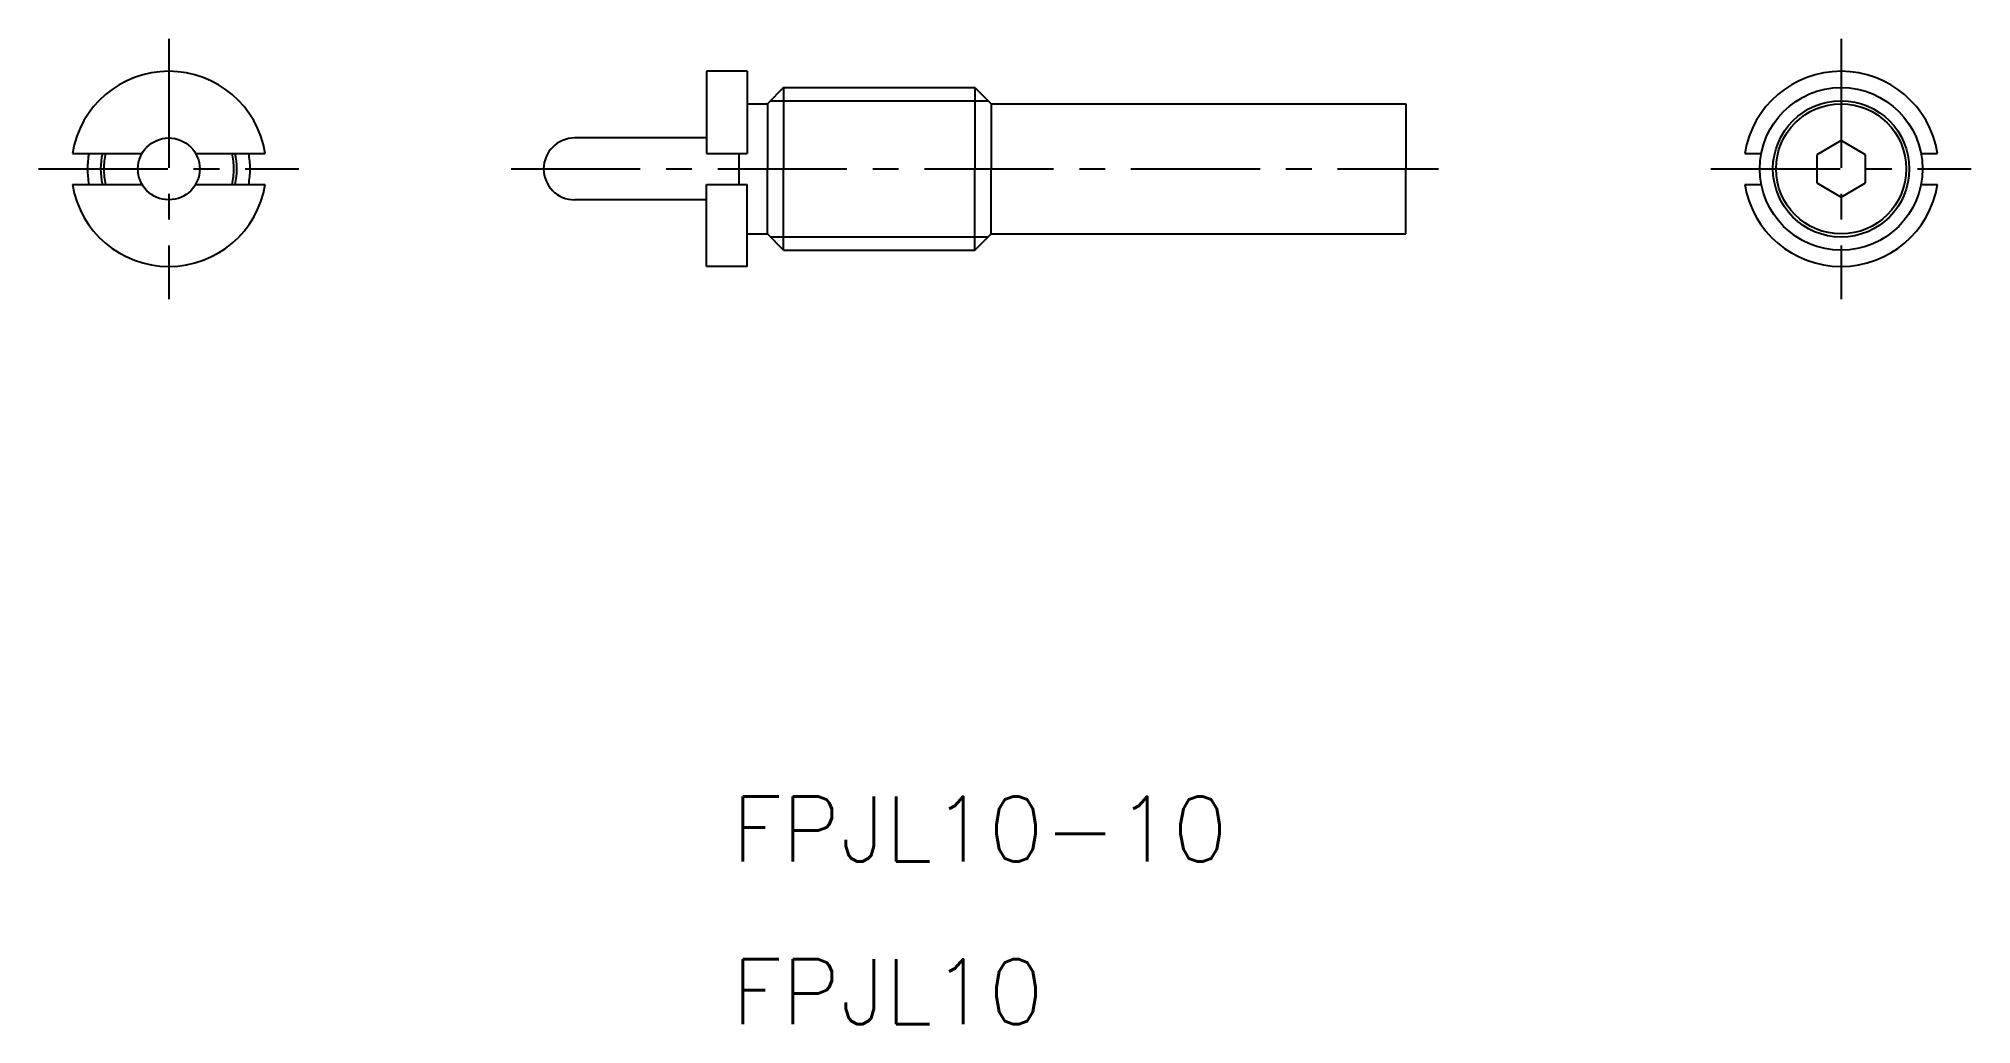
# Model space of a CAD drawing. Extents: x -79 to 40, y -42 to 18.
import ezdxf

# ---------------------------------------------------------------- set-up
doc = ezdxf.new("R2010")
doc.units = 0
doc.header["$LTSCALE"] = 0.25
doc.linetypes.add('CENTER', pattern=[50.8, 31.75, -6.35, 6.35, -6.35])
doc.layers.get('0').update_dxf_attribs({"linetype": 'CONTINUOUS'})
doc.layers.add('CENTER', color=1, linetype='CENTER')
doc.styles.get("Standard").update_dxf_attribs({"font": 'txt.shx'})

msp = doc.modelspace()

# ---------------------------------------------------------------- linework, layer by layer
for p, q in [((-37.68, 16.45), (-37.68, 11.4)), ((-35.18, 16.45), (-37.68, 16.45)), ((-35.18, 16.45), (-35.18, 11.4)), ((-32.93, 15.45), (-33.93, 14.45)), ((-32.93, 15.45), (-21.18, 15.45)), ((-32.93, 15.45), (-32.93, 10.45)), ((-21.18, 15.45), (-21.18, 10.45)), ((-21.18, 15.45), (-20.18, 14.45)), ((-35.18, 14.45), (-33.93, 14.45)), ((-33.93, 14.45), (-33.93, 10.45)), ((-20.18, 14.45), (5.32, 14.45)), ((-20.18, 14.45), (-20.18, 10.45)), ((5.32, 14.45), (5.32, 10.45)), ((-37.68, 12.35), (-45.78, 12.35)), ((32.07, 12.19), (30.57, 11.32)), ((33.57, 11.32), (32.07, 12.19)), ((-76.64, 11.4), (-72.37, 11.4)), ((-69.08, 11.4), (-64.8, 11.4)), ((-37.68, 11.4), (-35.18, 11.4)), ((-35.68, 11.4), (-35.68, 9.5)), ((26.15, 11.4), (27.16, 11.4)), ((30.57, 11.32), (30.57, 9.59)), ((33.57, 9.59), (33.57, 11.32)), ((36.98, 11.4), (38, 11.4)), ((-76.64, 9.5), (-72.37, 9.5)), ((-69.08, 9.5), (-64.8, 9.5)), ((-37.68, 4.45), (-37.68, 9.5)), ((-37.68, 9.5), (-35.18, 9.5)), ((-35.18, 4.45), (-35.18, 9.5)), ((-33.93, 6.45), (-33.93, 10.45)), ((-32.93, 5.45), (-32.93, 10.45)), ((-21.18, 5.45), (-21.18, 10.45)), ((-20.18, 6.45), (-20.18, 10.45)), ((5.32, 6.45), (5.32, 10.45)), ((26.15, 9.5), (27.16, 9.5)), ((30.57, 9.59), (32.07, 8.72)), ((32.07, 8.72), (33.57, 9.59)), ((36.98, 9.5), (38, 9.5)), ((-37.68, 8.55), (-45.78, 8.55)), ((-35.18, 6.45), (-33.93, 6.45)), ((-32.93, 5.45), (-33.93, 6.45)), ((-21.18, 5.45), (-20.18, 6.45)), ((-20.18, 6.45), (5.32, 6.45)), ((-32.93, 5.45), (-21.18, 5.45)), ((-35.18, 4.45), (-37.68, 4.45))]:
    msp.add_line(p, q)
at = {"color": 3}
for p, q in [((-33.74, 14.64), (-20.37, 14.64)), ((-33.74, 6.27), (-20.37, 6.27))]:
    msp.add_line(p, q, dxfattribs=at)
for centre, radius in [((32.07, 10.45), 5), ((32.07, 10.45), 4), ((-70.72, 10.45), 1.9)]:
    msp.add_circle(centre, radius)
msp.add_circle((32.07, 10.45), 4.19, dxfattribs=at)
for centre, radius, start, end in [((-70.72, 10.45), 6, 9.1102, 170.8898), ((32.07, 10.45), 6, 9.1102, 170.8898), ((-45.78, 10.45), 1.9, 90, 270), ((-70.72, 10.45), 5, 169.0472, 180), ((-70.72, 10.45), 4, 166.261, 180), ((-70.72, 10.45), 4, 0, 13.739), ((-70.72, 10.45), 5, 0, 10.9528), ((-70.72, 10.45), 6, 189.1102, 350.8898), ((-70.72, 10.45), 5, 180, 190.9528), ((-70.72, 10.45), 4, 180, 193.739), ((-70.72, 10.45), 4, 346.261, 0), ((-70.72, 10.45), 5, 349.0472, 0), ((32.07, 10.45), 6, 189.1102, 350.8898)]:
    msp.add_arc(centre, radius, start, end)
for start, end in [(166.889, 193.111), (346.889, 13.111)]:
    msp.add_arc((-70.72, 10.45), 4.19, start, end, dxfattribs=at)
at = {"layer": 'CENTER', "color": 1, "linetype": 'CENTER'}
for p, q in [((-70.72, 18.45), (-70.72, 2.45)), ((32.07, 18.45), (32.07, 2.45)), ((-78.72, 10.45), (-62.72, 10.45)), ((-49.68, 10.45), (7.32, 10.45)), ((24.07, 10.45), (40.07, 10.45))]:
    msp.add_line(p, q, dxfattribs=at)

# ---------------------------------------------------------------- texts
for s, p in [('FPJL10-10', (-36.13, -32.13)), ('FPJL10', (-36.13, -42.13))]:
    msp.add_text(s, height=4).set_placement(p)

doc.saveas('drawing.dxf')
